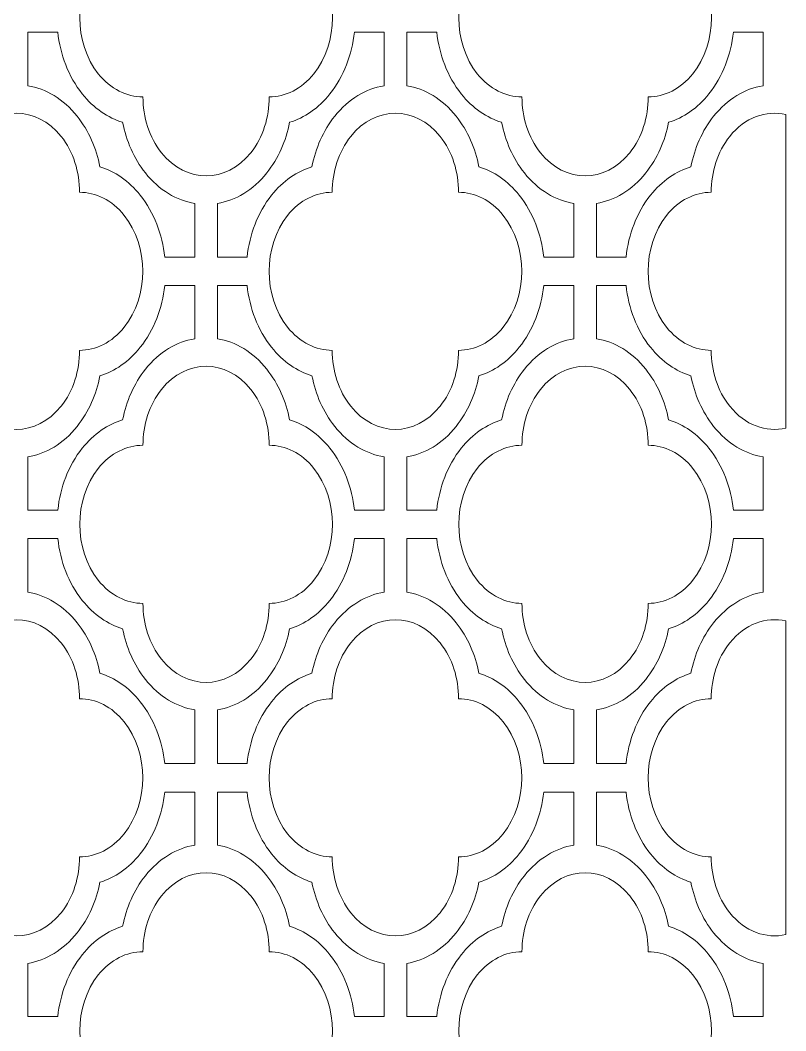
# Model space of a CAD drawing. Header units: centimetres. Extents: x -88 to 88, y -108 to 108.
# Drawn here: x 34.3 to 88.4, y 0 to 71.5 of the extents above; entities that cross this region are included whole.
import ezdxf

# ---------------------------------------------------------------- set-up
doc = ezdxf.new("R2010")
doc.units = ezdxf.units.CM
doc.header["$MEASUREMENT"] = 0
doc.layers.add('layer 1', color=7, linetype='Continuous')

msp = doc.modelspace()

# ---------------------------------------------------------------- linework, layer by layer
at = {"layer": 'layer 1', "color": 242, "lineweight": 9}
for points, knots in [([(51.89187, 66.0693), (51.89138, 64.63864), (51.45541, 63.20817), (50.58397, 62.11687), (50.58397, 62.11687), (48.84009, 59.93302), (46.01164, 59.93304), (44.26776, 62.11687), (44.26776, 62.11687), (43.39633, 63.20817), (42.96034, 64.63862), (42.95985, 66.0693), (42.95985, 66.0693), (41.81742, 66.0699), (40.67513, 66.61587), (39.8037, 67.70716), (39.8037, 67.70716), (38.05982, 69.891), (38.05982, 73.43304), (39.8037, 75.61687), (39.8037, 75.61687), (40.67508, 76.70809), (41.81727, 77.25405), (42.95963, 77.25473), (42.95963, 77.25473), (42.96011, 78.68547), (43.39612, 80.11602), (44.2676, 81.20737), (44.2676, 81.20737), (46.01157, 83.39132), (48.84016, 83.3913), (50.58412, 81.20736), (50.58412, 81.20736), (51.4556, 80.11602), (51.8916, 78.68549), (51.89209, 77.25476), (51.89209, 77.25476), (53.03445, 77.25407), (54.17665, 76.70809), (55.04803, 75.61687), (55.04803, 75.61687), (56.79191, 73.43304), (56.79191, 69.891), (55.04803, 67.70716), (55.04803, 67.70716), (54.17659, 66.61587), (53.03432, 66.0699), (51.89187, 66.0693)], [0, 0, 0, 0, 0.07692308, 0.07692308, 0.07692308, 0.07692308, 0.15384615, 0.15384615, 0.15384615, 0.15384615, 0.23076923, 0.23076923, 0.23076923, 0.23076923, 0.30769231, 0.30769231, 0.30769231, 0.30769231, 0.38461538, 0.38461538, 0.38461538, 0.38461538, 0.46153846, 0.46153846, 0.46153846, 0.46153846, 0.53846154, 0.53846154, 0.53846154, 0.53846154, 0.61538462, 0.61538462, 0.61538462, 0.61538462, 0.69230769, 0.69230769, 0.69230769, 0.69230769, 0.76923077, 0.76923077, 0.76923077, 0.76923077, 0.84615385, 0.84615385, 0.84615385, 0.84615385, 1, 1, 1, 1]), ([(69.75725, 77.25501), (69.75774, 78.68567), (70.19371, 80.11614), (71.06515, 81.20744), (71.06515, 81.20744), (72.80904, 83.39129), (75.63748, 83.39128), (77.38136, 81.20744), (77.38136, 81.20744), (78.25279, 80.11614), (78.68878, 78.68569), (78.68927, 77.25501), (78.68927, 77.25501), (79.83171, 77.25441), (80.97399, 76.70844), (81.84542, 75.61715), (81.84542, 75.61715), (83.5893, 73.43331), (83.5893, 69.89127), (81.84542, 67.70744), (81.84542, 67.70744), (80.97404, 66.61622), (79.83186, 66.07026), (78.68949, 66.06958), (78.68949, 66.06958), (78.68901, 64.63884), (78.25301, 63.20829), (77.38152, 62.11694), (77.38152, 62.11694), (75.63756, 59.93299), (72.80897, 59.93301), (71.065, 62.11695), (71.065, 62.11695), (70.19352, 63.20829), (69.75752, 64.63882), (69.75704, 66.06956), (69.75704, 66.06956), (68.61467, 66.07024), (67.47248, 66.61622), (66.6011, 67.70744), (66.6011, 67.70744), (64.85721, 69.89127), (64.85721, 73.43331), (66.6011, 75.61715), (66.6011, 75.61715), (67.47253, 76.70844), (68.61481, 77.25441), (69.75725, 77.25501)], [0, 0, 0, 0, 0.07692308, 0.07692308, 0.07692308, 0.07692308, 0.15384615, 0.15384615, 0.15384615, 0.15384615, 0.23076923, 0.23076923, 0.23076923, 0.23076923, 0.30769231, 0.30769231, 0.30769231, 0.30769231, 0.38461538, 0.38461538, 0.38461538, 0.38461538, 0.46153846, 0.46153846, 0.46153846, 0.46153846, 0.53846154, 0.53846154, 0.53846154, 0.53846154, 0.61538462, 0.61538462, 0.61538462, 0.61538462, 0.69230769, 0.69230769, 0.69230769, 0.69230769, 0.76923077, 0.76923077, 0.76923077, 0.76923077, 0.84615385, 0.84615385, 0.84615385, 0.84615385, 1, 1, 1, 1]), ([(46.62193, 54.7377), (46.62193, 54.7377), (46.62194, 58.53175), (46.62194, 58.53175), (46.62194, 58.53175), (45.345, 58.74401), (44.11162, 59.46437), (43.13063, 60.69286), (43.13063, 60.69286), (42.31325, 61.71646), (41.77755, 62.95947), (41.52356, 64.27066), (41.52356, 64.27066), (40.47654, 64.58875), (39.48395, 65.25956), (38.66657, 66.28315), (38.66657, 66.28315), (37.68554, 67.51169), (37.11027, 69.05628), (36.9408, 70.65547), (36.9408, 70.65547), (36.9408, 70.65547), (34.81858, 70.65544), (34.81858, 70.65544), (34.81858, 70.65544), (34.81858, 70.65544), (34.81857, 66.86111), (34.81857, 66.86111), (34.81857, 66.86111), (36.09554, 66.64886), (37.3289, 65.92847), (38.30989, 64.69998), (38.30989, 64.69998), (39.12726, 63.67639), (39.66293, 62.43339), (39.91693, 61.12223), (39.91693, 61.12223), (40.96397, 60.80415), (41.95657, 60.13329), (42.77395, 59.10969), (42.77395, 59.10969), (43.75493, 57.88122), (44.33018, 56.33673), (44.49969, 54.73764), (44.49969, 54.73764), (44.49969, 54.73764), (46.62193, 54.7377), (46.62193, 54.7377)], [0, 0, 0, 0, 0.07692308, 0.07692308, 0.07692308, 0.07692308, 0.15384615, 0.15384615, 0.15384615, 0.15384615, 0.23076923, 0.23076923, 0.23076923, 0.23076923, 0.30769231, 0.30769231, 0.30769231, 0.30769231, 0.38461538, 0.38461538, 0.38461538, 0.38461538, 0.46153846, 0.46153846, 0.46153846, 0.46153846, 0.53846154, 0.53846154, 0.53846154, 0.53846154, 0.61538462, 0.61538462, 0.61538462, 0.61538462, 0.69230769, 0.69230769, 0.69230769, 0.69230769, 0.76923077, 0.76923077, 0.76923077, 0.76923077, 0.84615385, 0.84615385, 0.84615385, 0.84615385, 1, 1, 1, 1]), ([(48.22978, 54.7377), (48.22978, 54.7377), (48.22979, 58.53172), (48.22979, 58.53172), (48.22979, 58.53172), (49.50675, 58.74396), (50.7401, 59.46436), (51.72109, 60.69286), (51.72109, 60.69286), (52.53846, 61.71643), (53.07416, 62.95947), (53.32815, 64.27065), (53.32815, 64.27065), (54.37518, 64.58873), (55.36777, 65.25955), (56.18516, 66.28314), (56.18516, 66.28314), (57.16617, 67.51166), (57.74143, 69.05625), (57.91091, 70.65542), (57.91091, 70.65542), (57.91091, 70.65542), (60.00813, 70.65542), (60.00813, 70.65542), (60.00813, 70.65542), (60.00813, 70.65542), (60.00813, 69.62255), (60.00813, 69.62255), (60.00813, 69.62255), (60.00813, 69.62255), (60.00813, 66.86139), (60.00813, 66.86139), (60.00813, 66.86139), (58.73117, 66.64915), (57.49782, 65.92875), (56.51683, 64.70025), (56.51683, 64.70025), (55.69946, 63.67667), (55.16376, 62.43364), (54.90977, 61.12246), (54.90977, 61.12246), (53.86274, 60.80438), (52.87015, 60.13356), (52.05276, 59.10997), (52.05276, 59.10997), (51.07175, 57.88145), (50.49649, 56.33686), (50.32701, 54.73768), (50.32701, 54.73768), (50.32701, 54.73768), (48.22978, 54.7377), (48.22978, 54.7377)], [0, 0, 0, 0, 0.07142857, 0.07142857, 0.07142857, 0.07142857, 0.14285714, 0.14285714, 0.14285714, 0.14285714, 0.21428571, 0.21428571, 0.21428571, 0.21428571, 0.28571429, 0.28571429, 0.28571429, 0.28571429, 0.35714286, 0.35714286, 0.35714286, 0.35714286, 0.42857143, 0.42857143, 0.42857143, 0.42857143, 0.5, 0.5, 0.5, 0.5, 0.57142857, 0.57142857, 0.57142857, 0.57142857, 0.64285714, 0.64285714, 0.64285714, 0.64285714, 0.71428571, 0.71428571, 0.71428571, 0.71428571, 0.78571429, 0.78571429, 0.78571429, 0.78571429, 0.85714286, 0.85714286, 0.85714286, 0.85714286, 1, 1, 1, 1]), ([(73.41934, 54.73768), (73.41934, 54.73768), (73.41935, 58.532), (73.41935, 58.532), (73.41935, 58.532), (72.14238, 58.74425), (70.90902, 59.46464), (69.92803, 60.69313), (69.92803, 60.69313), (69.11066, 61.71671), (68.57499, 62.95972), (68.32099, 64.27088), (68.32099, 64.27088), (67.27395, 64.58896), (66.28135, 65.25982), (65.46397, 66.28342), (65.46397, 66.28342), (64.48299, 67.51189), (63.90774, 69.05638), (63.73823, 70.65547), (63.73823, 70.65547), (63.73823, 70.65547), (61.61598, 70.65544), (61.61598, 70.65544), (61.61598, 70.65544), (61.61598, 70.65544), (61.61598, 69.67482), (61.61598, 69.67482), (61.61598, 69.67482), (61.61598, 69.67482), (61.61598, 66.86136), (61.61598, 66.86136), (61.61598, 66.86136), (62.89292, 66.6491), (64.1263, 65.92873), (65.10729, 64.70025), (65.10729, 64.70025), (65.92467, 63.67665), (66.46037, 62.43364), (66.71436, 61.12245), (66.71436, 61.12245), (67.76138, 60.80436), (68.75397, 60.13354), (69.57135, 59.10996), (69.57135, 59.10996), (70.55238, 57.88142), (71.12765, 56.33683), (71.29712, 54.73764), (71.29712, 54.73764), (71.29712, 54.73764), (73.41934, 54.73768), (73.41934, 54.73768)], [0, 0, 0, 0, 0.07142857, 0.07142857, 0.07142857, 0.07142857, 0.14285714, 0.14285714, 0.14285714, 0.14285714, 0.21428571, 0.21428571, 0.21428571, 0.21428571, 0.28571429, 0.28571429, 0.28571429, 0.28571429, 0.35714286, 0.35714286, 0.35714286, 0.35714286, 0.42857143, 0.42857143, 0.42857143, 0.42857143, 0.5, 0.5, 0.5, 0.5, 0.57142857, 0.57142857, 0.57142857, 0.57142857, 0.64285714, 0.64285714, 0.64285714, 0.64285714, 0.71428571, 0.71428571, 0.71428571, 0.71428571, 0.78571429, 0.78571429, 0.78571429, 0.78571429, 0.85714286, 0.85714286, 0.85714286, 0.85714286, 1, 1, 1, 1]), ([(75.02718, 54.7377), (75.02718, 54.7377), (75.02714, 58.53199), (75.02714, 58.53199), (75.02714, 58.53199), (76.30411, 58.74423), (77.53748, 59.46462), (78.51849, 60.69313), (78.51849, 60.69313), (79.33586, 61.7167), (79.87156, 62.95972), (80.12557, 64.27089), (80.12557, 64.27089), (81.17259, 64.58896), (82.16519, 65.25984), (82.98255, 66.28342), (82.98255, 66.28342), (83.96352, 67.51187), (84.53881, 69.05634), (84.70832, 70.65541), (84.70832, 70.65541), (84.70832, 70.65541), (86.80553, 70.65541), (86.80553, 70.65541), (86.80553, 70.65541), (86.80553, 70.65541), (86.80553, 70.65541), (86.80553, 70.65541), (86.80553, 70.65541), (86.80553, 70.65541), (86.80554, 69.63229), (86.80554, 69.63229), (86.80554, 69.63229), (86.80554, 69.63229), (86.80558, 66.86112), (86.80558, 66.86112), (86.80558, 66.86112), (85.5286, 66.64888), (84.29523, 65.92849), (83.31422, 64.69998), (83.31422, 64.69998), (82.49686, 63.67641), (81.96115, 62.43339), (81.70715, 61.12222), (81.70715, 61.12222), (80.66012, 60.80415), (79.66753, 60.13327), (78.85016, 59.10969), (78.85016, 59.10969), (77.8692, 57.88124), (77.2939, 56.33677), (77.12439, 54.7377), (77.12439, 54.7377), (77.12439, 54.7377), (75.02718, 54.7377), (75.02718, 54.7377)], [0, 0, 0, 0, 0.06666667, 0.06666667, 0.06666667, 0.06666667, 0.13333333, 0.13333333, 0.13333333, 0.13333333, 0.2, 0.2, 0.2, 0.2, 0.26666667, 0.26666667, 0.26666667, 0.26666667, 0.33333333, 0.33333333, 0.33333333, 0.33333333, 0.4, 0.4, 0.4, 0.4, 0.46666667, 0.46666667, 0.46666667, 0.46666667, 0.53333333, 0.53333333, 0.53333333, 0.53333333, 0.6, 0.6, 0.6, 0.6, 0.66666667, 0.66666667, 0.66666667, 0.66666667, 0.73333333, 0.73333333, 0.73333333, 0.73333333, 0.8, 0.8, 0.8, 0.8, 0.86666667, 0.86666667, 0.86666667, 0.86666667, 1, 1, 1, 1]), ([(38.48067, 48.1381), (38.48018, 46.70744), (38.04421, 45.27697), (37.17277, 44.18567), (37.17277, 44.18567), (35.42888, 42.00182), (32.60044, 42.00183), (30.85656, 44.18567), (30.85656, 44.18567), (29.98513, 45.27697), (29.54914, 46.70741), (29.54865, 48.1381), (29.54865, 48.1381), (28.40621, 48.1387), (27.26393, 48.68467), (26.3925, 49.77595), (26.3925, 49.77595), (24.64862, 51.9598), (24.64862, 55.50184), (26.3925, 57.68567), (26.3925, 57.68567), (27.26388, 58.77689), (28.40606, 59.32285), (29.54843, 59.32353), (29.54843, 59.32353), (29.54891, 60.75427), (29.98491, 62.18482), (30.8564, 63.27617), (30.8564, 63.27617), (32.60036, 65.46012), (35.42895, 65.4601), (37.17292, 63.27616), (37.17292, 63.27616), (38.0444, 62.18482), (38.4804, 60.75429), (38.48088, 59.32355), (38.48088, 59.32355), (39.62325, 59.32287), (40.76544, 58.77689), (41.63682, 57.68567), (41.63682, 57.68567), (43.38071, 55.50184), (43.38071, 51.9598), (41.63682, 49.77595), (41.63682, 49.77595), (40.76539, 48.68467), (39.62311, 48.1387), (38.48067, 48.1381)], [0, 0, 0, 0, 0.07692308, 0.07692308, 0.07692308, 0.07692308, 0.15384615, 0.15384615, 0.15384615, 0.15384615, 0.23076923, 0.23076923, 0.23076923, 0.23076923, 0.30769231, 0.30769231, 0.30769231, 0.30769231, 0.38461538, 0.38461538, 0.38461538, 0.38461538, 0.46153846, 0.46153846, 0.46153846, 0.46153846, 0.53846154, 0.53846154, 0.53846154, 0.53846154, 0.61538462, 0.61538462, 0.61538462, 0.61538462, 0.69230769, 0.69230769, 0.69230769, 0.69230769, 0.76923077, 0.76923077, 0.76923077, 0.76923077, 0.84615385, 0.84615385, 0.84615385, 0.84615385, 1, 1, 1, 1]), ([(56.34605, 59.32381), (56.34654, 60.75447), (56.78251, 62.18494), (57.65395, 63.27624), (57.65395, 63.27624), (59.39783, 65.46008), (62.22628, 65.46007), (63.97016, 63.27624), (63.97016, 63.27624), (64.84159, 62.18494), (65.27758, 60.75449), (65.27807, 59.32381), (65.27807, 59.32381), (66.4205, 59.32321), (67.56279, 58.77724), (68.43422, 57.68595), (68.43422, 57.68595), (70.1781, 55.5021), (70.1781, 51.96007), (68.43422, 49.77623), (68.43422, 49.77623), (67.56284, 48.68501), (66.42065, 48.13906), (65.27829, 48.13838), (65.27829, 48.13838), (65.27781, 46.70764), (64.8418, 45.27709), (63.97032, 44.18574), (63.97032, 44.18574), (62.22635, 42.00179), (59.39776, 42.00181), (57.6538, 44.18575), (57.6538, 44.18575), (56.78232, 45.27709), (56.34632, 46.70762), (56.34583, 48.13835), (56.34583, 48.13835), (55.20347, 48.13904), (54.06127, 48.68501), (53.18989, 49.77623), (53.18989, 49.77623), (51.44601, 51.96007), (51.44601, 55.5021), (53.18989, 57.68595), (53.18989, 57.68595), (54.06133, 58.77724), (55.2036, 59.32321), (56.34605, 59.32381)], [0, 0, 0, 0, 0.07692308, 0.07692308, 0.07692308, 0.07692308, 0.15384615, 0.15384615, 0.15384615, 0.15384615, 0.23076923, 0.23076923, 0.23076923, 0.23076923, 0.30769231, 0.30769231, 0.30769231, 0.30769231, 0.38461538, 0.38461538, 0.38461538, 0.38461538, 0.46153846, 0.46153846, 0.46153846, 0.46153846, 0.53846154, 0.53846154, 0.53846154, 0.53846154, 0.61538462, 0.61538462, 0.61538462, 0.61538462, 0.69230769, 0.69230769, 0.69230769, 0.69230769, 0.76923077, 0.76923077, 0.76923077, 0.76923077, 0.84615385, 0.84615385, 0.84615385, 0.84615385, 1, 1, 1, 1]), ([(88.41334, 64.82333), (88.41334, 64.82333), (88.41334, 42.63859), (88.41334, 42.63859), (88.41334, 42.63859), (87.01969, 42.32097), (85.52858, 42.83667), (84.45135, 44.18567), (84.45135, 44.18567), (83.57992, 45.27697), (83.14394, 46.70741), (83.14344, 48.1381), (83.14344, 48.1381), (82.00101, 48.1387), (80.85873, 48.68467), (79.98729, 49.77595), (79.98729, 49.77595), (78.24342, 51.9598), (78.24342, 55.50184), (79.98729, 57.68567), (79.98729, 57.68567), (80.85867, 58.77689), (82.00086, 59.32285), (83.14322, 59.32353), (83.14322, 59.32353), (83.1437, 60.75427), (83.57971, 62.18482), (84.45119, 63.27617), (84.45119, 63.27617), (85.52847, 64.62523), (87.01963, 65.14096), (88.41334, 64.82333)], [0, 0, 0, 0, 0.11111111, 0.11111111, 0.11111111, 0.11111111, 0.22222222, 0.22222222, 0.22222222, 0.22222222, 0.33333333, 0.33333333, 0.33333333, 0.33333333, 0.44444444, 0.44444444, 0.44444444, 0.44444444, 0.55555556, 0.55555556, 0.55555556, 0.55555556, 0.66666667, 0.66666667, 0.66666667, 0.66666667, 0.77777778, 0.77777778, 0.77777778, 0.77777778, 1, 1, 1, 1]), ([(34.81858, 36.83781), (34.81858, 36.83781), (36.94082, 36.8378), (36.94082, 36.8378), (36.94082, 36.8378), (37.11029, 38.43698), (37.68555, 39.98157), (38.66657, 41.21009), (38.66657, 41.21009), (39.48395, 42.23367), (40.47655, 42.9045), (41.52358, 43.22258), (41.52358, 43.22258), (41.77757, 44.53376), (42.31327, 45.77679), (43.13063, 46.80037), (43.13063, 46.80037), (44.11162, 48.02886), (45.34497, 48.74927), (46.62194, 48.96151), (46.62194, 48.96151), (46.62194, 48.96151), (46.62194, 52.72422), (46.62194, 52.72422), (46.62194, 52.72422), (46.62194, 52.72422), (44.4997, 52.72422), (44.4997, 52.72422), (44.4997, 52.72422), (44.33023, 51.12505), (43.75497, 49.58046), (42.77395, 48.35194), (42.77395, 48.35194), (41.95657, 47.32835), (40.96397, 46.65752), (39.91695, 46.33945), (39.91695, 46.33945), (39.66295, 45.02827), (39.12725, 43.78523), (38.30989, 42.76166), (38.30989, 42.76166), (37.3289, 41.53316), (36.09555, 40.81276), (34.81858, 40.60051), (34.81858, 40.60051), (34.81858, 40.60051), (34.81858, 36.83781), (34.81858, 36.83781)], [0, 0, 0, 0, 0.07692308, 0.07692308, 0.07692308, 0.07692308, 0.15384615, 0.15384615, 0.15384615, 0.15384615, 0.23076923, 0.23076923, 0.23076923, 0.23076923, 0.30769231, 0.30769231, 0.30769231, 0.30769231, 0.38461538, 0.38461538, 0.38461538, 0.38461538, 0.46153846, 0.46153846, 0.46153846, 0.46153846, 0.53846154, 0.53846154, 0.53846154, 0.53846154, 0.61538462, 0.61538462, 0.61538462, 0.61538462, 0.69230769, 0.69230769, 0.69230769, 0.69230769, 0.76923077, 0.76923077, 0.76923077, 0.76923077, 0.84615385, 0.84615385, 0.84615385, 0.84615385, 1, 1, 1, 1]), ([(60.00813, 36.83781), (60.00813, 36.83781), (57.91093, 36.83776), (57.91093, 36.83776), (57.91093, 36.83776), (57.74146, 38.43695), (57.16619, 39.98154), (56.18516, 41.21007), (56.18516, 41.21007), (55.36778, 42.23366), (54.37519, 42.90448), (53.32817, 43.22256), (53.32817, 43.22256), (53.07417, 44.53376), (52.53848, 45.77677), (51.72109, 46.80037), (51.72109, 46.80037), (50.7401, 48.02885), (49.50673, 48.74922), (48.22979, 48.96148), (48.22979, 48.96148), (48.22979, 48.96148), (48.22977, 52.72424), (48.22977, 52.72424), (48.22977, 52.72424), (48.22977, 52.72424), (50.32703, 52.72427), (50.32703, 52.72427), (50.32703, 52.72427), (50.49653, 51.12518), (51.07178, 49.58069), (52.05276, 48.35222), (52.05276, 48.35222), (52.87015, 47.32862), (53.86274, 46.65776), (54.90979, 46.33967), (54.90979, 46.33967), (55.16378, 45.02851), (55.69945, 43.78551), (56.51683, 42.76192), (56.51683, 42.76192), (57.49782, 41.53344), (58.73118, 40.81305), (60.00814, 40.60079), (60.00814, 40.60079), (60.00814, 40.60079), (60.00813, 37.87068), (60.00813, 37.87068), (60.00813, 37.87068), (60.00813, 37.87068), (60.00813, 37.87067), (60.00813, 37.87067), (60.00813, 37.87067), (60.00813, 37.87067), (60.00813, 36.83781), (60.00813, 36.83781)], [0, 0, 0, 0, 0.06666667, 0.06666667, 0.06666667, 0.06666667, 0.13333333, 0.13333333, 0.13333333, 0.13333333, 0.2, 0.2, 0.2, 0.2, 0.26666667, 0.26666667, 0.26666667, 0.26666667, 0.33333333, 0.33333333, 0.33333333, 0.33333333, 0.4, 0.4, 0.4, 0.4, 0.46666667, 0.46666667, 0.46666667, 0.46666667, 0.53333333, 0.53333333, 0.53333333, 0.53333333, 0.6, 0.6, 0.6, 0.6, 0.66666667, 0.66666667, 0.66666667, 0.66666667, 0.73333333, 0.73333333, 0.73333333, 0.73333333, 0.8, 0.8, 0.8, 0.8, 0.86666667, 0.86666667, 0.86666667, 0.86666667, 1, 1, 1, 1]), ([(61.61598, 36.83781), (61.61597, 38.09213), (61.61594, 39.34647), (61.61593, 40.60078), (61.61593, 40.60078), (62.89291, 40.81303), (64.12628, 41.53342), (65.10729, 42.76192), (65.10729, 42.76192), (65.92465, 43.7855), (66.46036, 45.02851), (66.71436, 46.33969), (66.71436, 46.33969), (67.76139, 46.65776), (68.75398, 47.32864), (69.57135, 48.35222), (69.57135, 48.35222), (70.55231, 49.58067), (71.12761, 51.12513), (71.29712, 52.72421), (71.29712, 52.72421), (71.29712, 52.72421), (73.41934, 52.72421), (73.41934, 52.72421), (73.41934, 52.72421), (73.41934, 52.72421), (73.41934, 52.72421), (73.41934, 52.72421), (73.41934, 52.72421), (73.41934, 52.72421), (73.41935, 51.73244), (73.41935, 51.73244), (73.41935, 51.73244), (73.41935, 51.73244), (73.41938, 48.96124), (73.41938, 48.96124), (73.41938, 48.96124), (72.14241, 48.749), (70.90904, 48.02861), (69.92803, 46.8001), (69.92803, 46.8001), (69.11067, 45.77652), (68.57496, 44.53351), (68.32096, 43.22234), (68.32096, 43.22234), (67.27393, 42.90427), (66.28133, 42.23338), (65.46397, 41.20981), (65.46397, 41.20981), (64.48301, 39.98136), (63.90771, 38.43689), (63.7382, 36.83781), (63.7382, 36.83781), (63.7382, 36.83781), (61.61598, 36.83781), (61.61598, 36.83781)], [0, 0, 0, 0, 0.06666667, 0.06666667, 0.06666667, 0.06666667, 0.13333333, 0.13333333, 0.13333333, 0.13333333, 0.2, 0.2, 0.2, 0.2, 0.26666667, 0.26666667, 0.26666667, 0.26666667, 0.33333333, 0.33333333, 0.33333333, 0.33333333, 0.4, 0.4, 0.4, 0.4, 0.46666667, 0.46666667, 0.46666667, 0.46666667, 0.53333333, 0.53333333, 0.53333333, 0.53333333, 0.6, 0.6, 0.6, 0.6, 0.66666667, 0.66666667, 0.66666667, 0.66666667, 0.73333333, 0.73333333, 0.73333333, 0.73333333, 0.8, 0.8, 0.8, 0.8, 0.86666667, 0.86666667, 0.86666667, 0.86666667, 1, 1, 1, 1]), ([(86.80553, 36.8378), (86.80553, 36.8378), (84.70829, 36.83776), (84.70829, 36.83776), (84.70829, 36.83776), (84.53879, 38.43685), (83.96353, 39.98133), (82.98255, 41.20981), (82.98255, 41.20981), (82.16517, 42.23341), (81.17258, 42.90427), (80.12553, 43.22235), (80.12553, 43.22235), (79.87154, 44.53351), (79.33587, 45.77651), (78.51849, 46.8001), (78.51849, 46.8001), (77.5375, 48.02859), (76.30414, 48.74898), (75.02717, 48.96123), (75.02717, 48.96123), (75.02717, 48.96123), (75.02718, 51.71228), (75.02718, 51.71228), (75.02718, 51.71228), (75.02718, 51.71228), (75.02718, 52.72423), (75.02718, 52.72423), (75.02718, 52.72423), (75.02718, 52.72423), (77.12439, 52.72427), (77.12439, 52.72427), (77.12439, 52.72427), (77.29386, 51.12508), (77.86913, 49.58049), (78.85016, 48.35195), (78.85016, 48.35195), (79.66754, 47.32836), (80.66013, 46.65755), (81.70715, 46.33946), (81.70715, 46.33946), (81.96114, 45.02827), (82.49684, 43.78526), (83.31422, 42.76166), (83.31422, 42.76166), (84.29521, 41.53317), (85.52859, 40.8128), (86.80553, 40.60055), (86.80553, 40.60055), (86.80553, 40.60055), (86.80553, 37.87815), (86.80553, 37.87815), (86.80553, 37.87815), (86.80553, 37.87815), (86.80553, 37.87068), (86.80553, 37.87068), (86.80553, 37.87068), (86.80553, 37.87068), (86.80553, 36.83781), (86.80553, 36.83781), (86.80553, 36.83781), (86.80553, 36.83781), (86.80553, 36.8378), (86.80553, 36.8378)], [0, 0, 0, 0, 0.05882353, 0.05882353, 0.05882353, 0.05882353, 0.11764706, 0.11764706, 0.11764706, 0.11764706, 0.17647059, 0.17647059, 0.17647059, 0.17647059, 0.23529412, 0.23529412, 0.23529412, 0.23529412, 0.29411765, 0.29411765, 0.29411765, 0.29411765, 0.35294118, 0.35294118, 0.35294118, 0.35294118, 0.41176471, 0.41176471, 0.41176471, 0.41176471, 0.47058824, 0.47058824, 0.47058824, 0.47058824, 0.52941176, 0.52941176, 0.52941176, 0.52941176, 0.58823529, 0.58823529, 0.58823529, 0.58823529, 0.64705882, 0.64705882, 0.64705882, 0.64705882, 0.70588235, 0.70588235, 0.70588235, 0.70588235, 0.76470588, 0.76470588, 0.76470588, 0.76470588, 0.82352941, 0.82352941, 0.82352941, 0.82352941, 0.88235294, 0.88235294, 0.88235294, 0.88235294, 1, 1, 1, 1]), ([(42.95985, 41.42393), (42.96034, 42.85459), (43.39631, 44.28506), (44.26775, 45.37636), (44.26775, 45.37636), (46.01164, 47.5602), (48.84009, 47.56019), (50.58396, 45.37636), (50.58396, 45.37636), (51.4554, 44.28506), (51.89138, 42.85461), (51.89187, 41.42393), (51.89187, 41.42393), (53.03431, 41.42333), (54.17659, 40.87736), (55.04803, 39.78607), (55.04803, 39.78607), (56.7919, 37.60222), (56.7919, 34.06019), (55.04803, 31.87635), (55.04803, 31.87635), (54.17665, 30.78513), (53.03446, 30.23918), (51.8921, 30.23849), (51.8921, 30.23849), (51.89161, 28.80776), (51.45561, 27.37721), (50.58412, 26.28586), (50.58412, 26.28586), (48.84016, 24.10191), (46.01157, 24.10193), (44.2676, 26.28587), (44.2676, 26.28587), (43.39612, 27.37721), (42.96012, 28.80773), (42.95964, 30.23847), (42.95964, 30.23847), (41.81728, 30.23915), (40.67508, 30.78513), (39.8037, 31.87635), (39.8037, 31.87635), (38.05982, 34.06019), (38.05982, 37.60222), (39.8037, 39.78607), (39.8037, 39.78607), (40.67513, 40.87736), (41.81741, 41.42333), (42.95985, 41.42393)], [0, 0, 0, 0, 0.07692308, 0.07692308, 0.07692308, 0.07692308, 0.15384615, 0.15384615, 0.15384615, 0.15384615, 0.23076923, 0.23076923, 0.23076923, 0.23076923, 0.30769231, 0.30769231, 0.30769231, 0.30769231, 0.38461538, 0.38461538, 0.38461538, 0.38461538, 0.46153846, 0.46153846, 0.46153846, 0.46153846, 0.53846154, 0.53846154, 0.53846154, 0.53846154, 0.61538462, 0.61538462, 0.61538462, 0.61538462, 0.69230769, 0.69230769, 0.69230769, 0.69230769, 0.76923077, 0.76923077, 0.76923077, 0.76923077, 0.84615385, 0.84615385, 0.84615385, 0.84615385, 1, 1, 1, 1]), ([(78.68927, 30.23822), (78.68878, 28.80756), (78.25281, 27.37709), (77.38137, 26.28579), (77.38137, 26.28579), (75.63748, 24.10194), (72.80904, 24.10195), (71.06516, 26.28579), (71.06516, 26.28579), (70.19373, 27.37709), (69.75774, 28.80753), (69.75725, 30.23822), (69.75725, 30.23822), (68.61482, 30.23882), (67.47253, 30.78479), (66.6011, 31.87607), (66.6011, 31.87607), (64.85722, 34.05992), (64.85722, 37.60195), (66.6011, 39.78579), (66.6011, 39.78579), (67.47248, 40.87701), (68.61466, 41.42297), (69.75703, 41.42365), (69.75703, 41.42365), (69.75751, 42.85439), (70.19351, 44.28493), (71.065, 45.37629), (71.065, 45.37629), (72.80897, 47.56024), (75.63756, 47.56021), (77.38152, 45.37628), (77.38152, 45.37628), (78.253, 44.28493), (78.689, 42.85441), (78.68949, 41.42367), (78.68949, 41.42367), (79.83185, 41.42299), (80.97404, 40.87701), (81.84542, 39.78579), (81.84542, 39.78579), (83.58931, 37.60195), (83.58931, 34.05992), (81.84542, 31.87607), (81.84542, 31.87607), (80.97399, 30.78479), (79.83172, 30.23882), (78.68927, 30.23822)], [0, 0, 0, 0, 0.07692308, 0.07692308, 0.07692308, 0.07692308, 0.15384615, 0.15384615, 0.15384615, 0.15384615, 0.23076923, 0.23076923, 0.23076923, 0.23076923, 0.30769231, 0.30769231, 0.30769231, 0.30769231, 0.38461538, 0.38461538, 0.38461538, 0.38461538, 0.46153846, 0.46153846, 0.46153846, 0.46153846, 0.53846154, 0.53846154, 0.53846154, 0.53846154, 0.61538462, 0.61538462, 0.61538462, 0.61538462, 0.69230769, 0.69230769, 0.69230769, 0.69230769, 0.76923077, 0.76923077, 0.76923077, 0.76923077, 0.84615385, 0.84615385, 0.84615385, 0.84615385, 1, 1, 1, 1]), ([(46.62195, 18.90661), (46.62195, 18.90661), (46.62194, 19.90816), (46.62194, 19.90816), (46.62194, 19.90816), (46.62194, 19.90816), (46.62194, 19.9174), (46.62194, 19.9174), (46.62194, 19.9174), (46.62194, 19.9174), (46.62195, 22.70091), (46.62195, 22.70091), (46.62195, 22.70091), (45.34498, 22.91317), (44.11162, 23.63356), (43.13063, 24.86204), (43.13063, 24.86204), (42.31326, 25.88563), (41.77759, 27.12863), (41.52359, 28.43979), (41.52359, 28.43979), (40.47655, 28.75788), (39.48395, 29.42874), (38.66657, 30.45234), (38.66657, 30.45234), (37.68559, 31.68081), (37.11034, 33.2253), (36.94084, 34.82439), (36.94084, 34.82439), (36.94084, 34.82439), (34.81858, 34.82434), (34.81858, 34.82434), (34.81858, 34.82434), (34.81858, 34.82434), (34.81858, 31.03028), (34.81858, 31.03028), (34.81858, 31.03028), (36.09552, 30.81802), (37.3289, 30.09765), (38.30989, 28.86917), (38.30989, 28.86917), (39.12727, 27.84557), (39.66297, 26.60255), (39.91696, 25.29136), (39.91696, 25.29136), (40.96398, 24.97328), (41.95658, 24.30246), (42.77395, 23.27887), (42.77395, 23.27887), (43.75499, 22.05033), (44.33025, 20.50574), (44.49972, 18.90656), (44.49972, 18.90656), (44.49972, 18.90656), (46.62195, 18.90661), (46.62195, 18.90661)], [0, 0, 0, 0, 0.06666667, 0.06666667, 0.06666667, 0.06666667, 0.13333333, 0.13333333, 0.13333333, 0.13333333, 0.2, 0.2, 0.2, 0.2, 0.26666667, 0.26666667, 0.26666667, 0.26666667, 0.33333333, 0.33333333, 0.33333333, 0.33333333, 0.4, 0.4, 0.4, 0.4, 0.46666667, 0.46666667, 0.46666667, 0.46666667, 0.53333333, 0.53333333, 0.53333333, 0.53333333, 0.6, 0.6, 0.6, 0.6, 0.66666667, 0.66666667, 0.66666667, 0.66666667, 0.73333333, 0.73333333, 0.73333333, 0.73333333, 0.8, 0.8, 0.8, 0.8, 0.86666667, 0.86666667, 0.86666667, 0.86666667, 1, 1, 1, 1]), ([(48.22979, 18.90661), (48.22979, 18.90661), (48.22978, 19.92828), (48.22978, 19.92828), (48.22978, 19.92828), (48.22978, 19.92828), (48.22978, 19.93893), (48.22978, 19.93893), (48.22978, 19.93893), (48.22978, 19.93893), (48.22974, 22.7009), (48.22974, 22.7009), (48.22974, 22.7009), (49.50672, 22.91315), (50.74009, 23.63354), (51.72109, 24.86204), (51.72109, 24.86204), (52.53846, 25.88562), (53.07417, 27.12863), (53.32817, 28.4398), (53.32817, 28.4398), (54.3752, 28.75788), (55.36779, 29.42876), (56.18516, 30.45234), (56.18516, 30.45234), (57.16612, 31.68079), (57.74141, 33.22525), (57.91093, 34.82433), (57.91093, 34.82433), (57.91093, 34.82433), (60.00813, 34.82433), (60.00813, 34.82433), (60.00813, 34.82433), (60.00813, 34.82433), (60.00814, 34.82433), (60.00814, 34.82433), (60.00814, 34.82433), (60.00814, 34.82433), (60.00814, 34.82433), (60.00814, 34.82433), (60.00814, 34.82433), (60.00814, 34.82433), (60.00814, 33.80121), (60.00814, 33.80121), (60.00814, 33.80121), (60.00814, 33.80121), (60.00818, 31.03004), (60.00818, 31.03004), (60.00818, 31.03004), (58.7312, 30.8178), (57.49783, 30.09741), (56.51683, 28.8689), (56.51683, 28.8689), (55.69946, 27.84532), (55.16375, 26.60231), (54.90975, 25.29114), (54.90975, 25.29114), (53.86272, 24.97306), (52.87013, 24.30218), (52.05276, 23.2786), (52.05276, 23.2786), (51.0718, 22.05015), (50.49651, 20.50569), (50.32699, 18.90661), (50.32699, 18.90661), (50.32699, 18.90661), (48.22979, 18.90661), (48.22979, 18.90661)], [0, 0, 0, 0, 0.05555556, 0.05555556, 0.05555556, 0.05555556, 0.11111111, 0.11111111, 0.11111111, 0.11111111, 0.16666667, 0.16666667, 0.16666667, 0.16666667, 0.22222222, 0.22222222, 0.22222222, 0.22222222, 0.27777778, 0.27777778, 0.27777778, 0.27777778, 0.33333333, 0.33333333, 0.33333333, 0.33333333, 0.38888889, 0.38888889, 0.38888889, 0.38888889, 0.44444444, 0.44444444, 0.44444444, 0.44444444, 0.5, 0.5, 0.5, 0.5, 0.55555556, 0.55555556, 0.55555556, 0.55555556, 0.61111111, 0.61111111, 0.61111111, 0.61111111, 0.66666667, 0.66666667, 0.66666667, 0.66666667, 0.72222222, 0.72222222, 0.72222222, 0.72222222, 0.77777778, 0.77777778, 0.77777778, 0.77777778, 0.83333333, 0.83333333, 0.83333333, 0.83333333, 0.88888889, 0.88888889, 0.88888889, 0.88888889, 1, 1, 1, 1]), ([(73.41934, 18.90661), (73.41934, 18.90661), (73.41934, 19.90816), (73.41934, 19.90816), (73.41934, 19.90816), (73.41934, 19.90816), (73.41934, 19.9174), (73.41934, 19.9174), (73.41934, 19.9174), (73.41934, 19.9174), (73.41934, 22.70067), (73.41934, 22.70067), (73.41934, 22.70067), (72.1424, 22.91292), (70.90902, 23.63329), (69.92803, 24.86177), (69.92803, 24.86177), (69.11065, 25.88537), (68.57495, 27.12839), (68.32096, 28.43958), (68.32096, 28.43958), (67.27394, 28.75767), (66.28134, 29.42848), (65.46397, 30.45207), (65.46397, 30.45207), (64.48293, 31.68061), (63.90767, 33.2252), (63.7382, 34.82439), (63.7382, 34.82439), (63.7382, 34.82439), (61.61598, 34.82435), (61.61598, 34.82435), (61.61598, 34.82435), (61.61598, 34.82435), (61.61598, 33.84374), (61.61598, 33.84374), (61.61598, 33.84374), (61.61598, 33.84374), (61.61597, 31.03003), (61.61597, 31.03003), (61.61597, 31.03003), (62.89294, 30.81777), (64.1263, 30.09738), (65.10729, 28.8689), (65.10729, 28.8689), (65.92466, 27.84531), (66.46033, 26.60231), (66.71433, 25.29115), (66.71433, 25.29115), (67.76137, 24.97306), (68.75397, 24.3022), (69.57135, 23.2786), (69.57135, 23.2786), (70.55233, 22.05013), (71.12758, 20.50564), (71.29708, 18.90656), (71.29708, 18.90656), (71.29708, 18.90656), (73.41934, 18.90661), (73.41934, 18.90661)], [0, 0, 0, 0, 0.0625, 0.0625, 0.0625, 0.0625, 0.125, 0.125, 0.125, 0.125, 0.1875, 0.1875, 0.1875, 0.1875, 0.25, 0.25, 0.25, 0.25, 0.3125, 0.3125, 0.3125, 0.3125, 0.375, 0.375, 0.375, 0.375, 0.4375, 0.4375, 0.4375, 0.4375, 0.5, 0.5, 0.5, 0.5, 0.5625, 0.5625, 0.5625, 0.5625, 0.625, 0.625, 0.625, 0.625, 0.6875, 0.6875, 0.6875, 0.6875, 0.75, 0.75, 0.75, 0.75, 0.8125, 0.8125, 0.8125, 0.8125, 0.875, 0.875, 0.875, 0.875, 1, 1, 1, 1]), ([(75.02717, 18.90661), (75.02717, 18.90661), (75.02718, 19.91855), (75.02718, 19.91855), (75.02718, 19.91855), (75.02718, 19.91855), (75.02718, 19.92787), (75.02718, 19.92787), (75.02718, 19.92787), (75.02718, 19.92787), (75.02718, 22.70063), (75.02718, 22.70063), (75.02718, 22.70063), (76.30415, 22.91288), (77.5375, 23.63328), (78.51849, 24.86177), (78.51849, 24.86177), (79.33586, 25.88535), (79.87155, 27.12839), (80.12555, 28.43957), (80.12555, 28.43957), (81.17258, 28.75764), (82.16517, 29.42847), (82.98255, 30.45206), (82.98255, 30.45206), (83.96357, 31.68057), (84.53883, 33.22516), (84.70831, 34.82434), (84.70831, 34.82434), (84.70831, 34.82434), (86.80553, 34.82434), (86.80553, 34.82434), (86.80553, 34.82434), (86.80553, 34.82434), (86.80553, 31.03031), (86.80553, 31.03031), (86.80553, 31.03031), (85.52857, 30.81807), (84.29521, 30.09766), (83.31422, 28.86917), (83.31422, 28.86917), (82.49686, 27.84559), (81.96116, 26.60255), (81.70717, 25.29137), (81.70717, 25.29137), (80.66014, 24.9733), (79.66755, 24.30247), (78.85016, 23.27888), (78.85016, 23.27888), (77.86915, 22.05037), (77.29389, 20.50578), (77.12441, 18.9066), (77.12441, 18.9066), (77.12441, 18.9066), (75.02717, 18.90661), (75.02717, 18.90661)], [0, 0, 0, 0, 0.06666667, 0.06666667, 0.06666667, 0.06666667, 0.13333333, 0.13333333, 0.13333333, 0.13333333, 0.2, 0.2, 0.2, 0.2, 0.26666667, 0.26666667, 0.26666667, 0.26666667, 0.33333333, 0.33333333, 0.33333333, 0.33333333, 0.4, 0.4, 0.4, 0.4, 0.46666667, 0.46666667, 0.46666667, 0.46666667, 0.53333333, 0.53333333, 0.53333333, 0.53333333, 0.6, 0.6, 0.6, 0.6, 0.66666667, 0.66666667, 0.66666667, 0.66666667, 0.73333333, 0.73333333, 0.73333333, 0.73333333, 0.8, 0.8, 0.8, 0.8, 0.86666667, 0.86666667, 0.86666667, 0.86666667, 1, 1, 1, 1]), ([(29.54865, 23.49273), (29.54914, 24.92339), (29.98511, 26.35386), (30.85655, 27.44515), (30.85655, 27.44515), (32.60044, 29.629), (35.42888, 29.62899), (37.17276, 27.44515), (37.17276, 27.44515), (38.04419, 26.35386), (38.48018, 24.92341), (38.48067, 23.49273), (38.48067, 23.49273), (39.6231, 23.49212), (40.76539, 22.94616), (41.63682, 21.85487), (41.63682, 21.85487), (43.3807, 19.67102), (43.3807, 16.12899), (41.63682, 13.94515), (41.63682, 13.94515), (40.76544, 12.85393), (39.62326, 12.30797), (38.48089, 12.30729), (38.48089, 12.30729), (38.48041, 10.87655), (38.04441, 9.44601), (37.17292, 8.35465), (37.17292, 8.35465), (35.42895, 6.1707), (32.60036, 6.17073), (30.8564, 8.35466), (30.8564, 8.35466), (29.98492, 9.44601), (29.54892, 10.87653), (29.54843, 12.30727), (29.54843, 12.30727), (28.40607, 12.30795), (27.26388, 12.85393), (26.3925, 13.94515), (26.3925, 13.94515), (24.64861, 16.12899), (24.64861, 19.67102), (26.3925, 21.85487), (26.3925, 21.85487), (27.26393, 22.94616), (28.4062, 23.49212), (29.54865, 23.49273)], [0, 0, 0, 0, 0.07692308, 0.07692308, 0.07692308, 0.07692308, 0.15384615, 0.15384615, 0.15384615, 0.15384615, 0.23076923, 0.23076923, 0.23076923, 0.23076923, 0.30769231, 0.30769231, 0.30769231, 0.30769231, 0.38461538, 0.38461538, 0.38461538, 0.38461538, 0.46153846, 0.46153846, 0.46153846, 0.46153846, 0.53846154, 0.53846154, 0.53846154, 0.53846154, 0.61538462, 0.61538462, 0.61538462, 0.61538462, 0.69230769, 0.69230769, 0.69230769, 0.69230769, 0.76923077, 0.76923077, 0.76923077, 0.76923077, 0.84615385, 0.84615385, 0.84615385, 0.84615385, 1, 1, 1, 1]), ([(65.27807, 12.30701), (65.27758, 10.87635), (64.84161, 9.44588), (63.97017, 8.35459), (63.97017, 8.35459), (62.22628, 6.17074), (59.39783, 6.17075), (57.65396, 8.35459), (57.65396, 8.35459), (56.78252, 9.44588), (56.34654, 10.87633), (56.34605, 12.30701), (56.34605, 12.30701), (55.20361, 12.30762), (54.06133, 12.85358), (53.18989, 13.94487), (53.18989, 13.94487), (51.44602, 16.12872), (51.44602, 19.67075), (53.18989, 21.85459), (53.18989, 21.85459), (54.06127, 22.94581), (55.20346, 23.49177), (56.34582, 23.49245), (56.34582, 23.49245), (56.34631, 24.92319), (56.78231, 26.35373), (57.6538, 27.44509), (57.6538, 27.44509), (59.39776, 29.62904), (62.22635, 29.62901), (63.97032, 27.44508), (63.97032, 27.44508), (64.8418, 26.35373), (65.2778, 24.92321), (65.27828, 23.49247), (65.27828, 23.49247), (66.42064, 23.49179), (67.56284, 22.94581), (68.43422, 21.85459), (68.43422, 21.85459), (70.1781, 19.67075), (70.1781, 16.12872), (68.43422, 13.94487), (68.43422, 13.94487), (67.56279, 12.85358), (66.42051, 12.30762), (65.27807, 12.30701)], [0, 0, 0, 0, 0.07692308, 0.07692308, 0.07692308, 0.07692308, 0.15384615, 0.15384615, 0.15384615, 0.15384615, 0.23076923, 0.23076923, 0.23076923, 0.23076923, 0.30769231, 0.30769231, 0.30769231, 0.30769231, 0.38461538, 0.38461538, 0.38461538, 0.38461538, 0.46153846, 0.46153846, 0.46153846, 0.46153846, 0.53846154, 0.53846154, 0.53846154, 0.53846154, 0.61538462, 0.61538462, 0.61538462, 0.61538462, 0.69230769, 0.69230769, 0.69230769, 0.69230769, 0.76923077, 0.76923077, 0.76923077, 0.76923077, 0.84615385, 0.84615385, 0.84615385, 0.84615385, 1, 1, 1, 1]), ([(88.41334, 28.99224), (88.41334, 28.99224), (88.41334, 6.8075), (88.41334, 6.8075), (88.41334, 6.8075), (87.01962, 6.48989), (85.52847, 7.00561), (84.45119, 8.35466), (84.45119, 8.35466), (83.57972, 9.44601), (83.14371, 10.87653), (83.14323, 12.30727), (83.14323, 12.30727), (82.00087, 12.30795), (80.85867, 12.85393), (79.98729, 13.94515), (79.98729, 13.94515), (78.24341, 16.12899), (78.24341, 19.67102), (79.98729, 21.85487), (79.98729, 21.85487), (80.85873, 22.94616), (82.001, 23.49212), (83.14344, 23.49273), (83.14344, 23.49273), (83.14394, 24.92339), (83.5799, 26.35386), (84.45135, 27.44515), (84.45135, 27.44515), (85.52858, 28.79417), (87.01969, 29.30986), (88.41334, 28.99224)], [0, 0, 0, 0, 0.11111111, 0.11111111, 0.11111111, 0.11111111, 0.22222222, 0.22222222, 0.22222222, 0.22222222, 0.33333333, 0.33333333, 0.33333333, 0.33333333, 0.44444444, 0.44444444, 0.44444444, 0.44444444, 0.55555556, 0.55555556, 0.55555556, 0.55555556, 0.66666667, 0.66666667, 0.66666667, 0.66666667, 0.77777778, 0.77777778, 0.77777778, 0.77777778, 1, 1, 1, 1]), ([(46.62195, 16.89313), (46.62195, 16.89313), (46.62194, 16.89313), (46.62194, 16.89313), (46.62194, 16.89313), (46.62194, 16.89313), (44.49972, 16.89313), (44.49972, 16.89313), (44.49972, 16.89313), (44.33021, 15.29405), (43.75491, 13.74959), (42.77395, 12.52114), (42.77395, 12.52114), (41.95659, 11.49756), (40.96399, 10.82668), (39.91696, 10.5086), (39.91696, 10.5086), (39.66296, 9.19743), (39.12725, 7.95442), (38.30989, 6.93084), (38.30989, 6.93084), (37.32888, 5.70233), (36.09551, 4.98194), (34.81854, 4.7697), (34.81854, 4.7697), (34.81854, 4.7697), (34.81857, 2.00427), (34.81857, 2.00427), (34.81857, 2.00427), (34.81857, 2.00427), (34.81857, 1.9971), (34.81857, 1.9971), (34.81857, 1.9971), (34.81857, 1.9971), (34.81858, 1.00673), (34.81858, 1.00673), (34.81858, 1.00673), (34.81858, 1.00673), (36.9408, 1.00673), (36.9408, 1.00673), (36.9408, 1.00673), (37.11031, 2.60581), (37.68561, 4.15027), (38.66657, 5.37872), (38.66657, 5.37872), (39.48394, 6.4023), (40.47653, 7.07318), (41.52356, 7.39126), (41.52356, 7.39126), (41.77756, 8.70243), (42.31327, 9.94544), (43.13063, 10.96902), (43.13063, 10.96902), (44.11164, 12.19752), (45.34501, 12.91792), (46.62199, 13.13016), (46.62199, 13.13016), (46.62199, 13.13016), (46.62194, 16.88187), (46.62194, 16.88187), (46.62194, 16.88187), (46.62194, 16.88187), (46.62194, 16.89312), (46.62194, 16.89312), (46.62194, 16.89312), (46.62194, 16.89312), (46.62194, 16.89313), (46.62194, 16.89313), (46.62194, 16.89313), (46.62194, 16.89313), (46.62194, 16.89314), (46.62194, 16.89314)], [0, 0, 0, 0, 0.05263158, 0.05263158, 0.05263158, 0.05263158, 0.10526316, 0.10526316, 0.10526316, 0.10526316, 0.15789474, 0.15789474, 0.15789474, 0.15789474, 0.21052632, 0.21052632, 0.21052632, 0.21052632, 0.26315789, 0.26315789, 0.26315789, 0.26315789, 0.31578947, 0.31578947, 0.31578947, 0.31578947, 0.36842105, 0.36842105, 0.36842105, 0.36842105, 0.42105263, 0.42105263, 0.42105263, 0.42105263, 0.47368421, 0.47368421, 0.47368421, 0.47368421, 0.52631579, 0.52631579, 0.52631579, 0.52631579, 0.57894737, 0.57894737, 0.57894737, 0.57894737, 0.63157895, 0.63157895, 0.63157895, 0.63157895, 0.68421053, 0.68421053, 0.68421053, 0.68421053, 0.73684211, 0.73684211, 0.73684211, 0.73684211, 0.78947368, 0.78947368, 0.78947368, 0.78947368, 0.84210526, 0.84210526, 0.84210526, 0.84210526, 0.89473684, 0.89473684, 0.89473684, 0.89473684, 1, 1, 1, 1]), ([(60.00813, 1.00672), (60.00813, 1.00672), (57.91089, 1.00668), (57.91089, 1.00668), (57.91089, 1.00668), (57.74139, 2.60576), (57.16614, 4.15025), (56.18516, 5.37872), (56.18516, 5.37872), (55.36777, 6.40232), (54.37518, 7.07318), (53.32813, 7.39127), (53.32813, 7.39127), (53.07414, 8.70243), (52.53847, 9.94543), (51.72109, 10.96902), (51.72109, 10.96902), (50.7401, 12.1975), (49.50674, 12.91789), (48.22978, 13.13015), (48.22978, 13.13015), (48.22978, 13.13015), (48.22979, 15.88119), (48.22979, 15.88119), (48.22979, 15.88119), (48.22979, 15.88119), (48.22979, 16.89315), (48.22979, 16.89315), (48.22979, 16.89315), (48.22979, 16.89315), (50.32699, 16.89318), (50.32699, 16.89318), (50.32699, 16.89318), (50.49646, 15.294), (51.07173, 13.74941), (52.05276, 12.52087), (52.05276, 12.52087), (52.87014, 11.49728), (53.86273, 10.82646), (54.90975, 10.50838), (54.90975, 10.50838), (55.16375, 9.19719), (55.69944, 7.95417), (56.51683, 6.93057), (56.51683, 6.93057), (57.49782, 5.70209), (58.73119, 4.98172), (60.00813, 4.76946), (60.00813, 4.76946), (60.00813, 4.76946), (60.00813, 1.00672), (60.00813, 1.00672)], [0, 0, 0, 0, 0.07142857, 0.07142857, 0.07142857, 0.07142857, 0.14285714, 0.14285714, 0.14285714, 0.14285714, 0.21428571, 0.21428571, 0.21428571, 0.21428571, 0.28571429, 0.28571429, 0.28571429, 0.28571429, 0.35714286, 0.35714286, 0.35714286, 0.35714286, 0.42857143, 0.42857143, 0.42857143, 0.42857143, 0.5, 0.5, 0.5, 0.5, 0.57142857, 0.57142857, 0.57142857, 0.57142857, 0.64285714, 0.64285714, 0.64285714, 0.64285714, 0.71428571, 0.71428571, 0.71428571, 0.71428571, 0.78571429, 0.78571429, 0.78571429, 0.78571429, 0.85714286, 0.85714286, 0.85714286, 0.85714286, 1, 1, 1, 1]), ([(61.61598, 1.00673), (61.61598, 1.00673), (63.73822, 1.00672), (63.73822, 1.00672), (63.73822, 1.00672), (63.90769, 2.6059), (64.48295, 4.15049), (65.46397, 5.379), (65.46397, 5.379), (66.28135, 6.40259), (67.27395, 7.07342), (68.32097, 7.39149), (68.32097, 7.39149), (68.57497, 8.70267), (69.11067, 9.94571), (69.92803, 10.96929), (69.92803, 10.96929), (70.90902, 12.19778), (72.14237, 12.91818), (73.41934, 13.13043), (73.41934, 13.13043), (73.41934, 13.13043), (73.41934, 16.89314), (73.41934, 16.89314), (73.41934, 16.89314), (73.41934, 16.89314), (71.2971, 16.89314), (71.2971, 16.89314), (71.2971, 16.89314), (71.12763, 15.29396), (70.55237, 13.74937), (69.57135, 12.52086), (69.57135, 12.52086), (68.75397, 11.49727), (67.76137, 10.82644), (66.71434, 10.50837), (66.71434, 10.50837), (66.46035, 9.19719), (65.92465, 7.95415), (65.10729, 6.93057), (65.10729, 6.93057), (64.1263, 5.70208), (62.89295, 4.98167), (61.61598, 4.76943), (61.61598, 4.76943), (61.61598, 4.76943), (61.61598, 1.00673), (61.61598, 1.00673)], [0, 0, 0, 0, 0.07692308, 0.07692308, 0.07692308, 0.07692308, 0.15384615, 0.15384615, 0.15384615, 0.15384615, 0.23076923, 0.23076923, 0.23076923, 0.23076923, 0.30769231, 0.30769231, 0.30769231, 0.30769231, 0.38461538, 0.38461538, 0.38461538, 0.38461538, 0.46153846, 0.46153846, 0.46153846, 0.46153846, 0.53846154, 0.53846154, 0.53846154, 0.53846154, 0.61538462, 0.61538462, 0.61538462, 0.61538462, 0.69230769, 0.69230769, 0.69230769, 0.69230769, 0.76923077, 0.76923077, 0.76923077, 0.76923077, 0.84615385, 0.84615385, 0.84615385, 0.84615385, 1, 1, 1, 1]), ([(86.80553, 1.00672), (86.80553, 1.00672), (84.70832, 1.00668), (84.70832, 1.00668), (84.70832, 1.00668), (84.53886, 2.60586), (83.96359, 4.15045), (82.98255, 5.37899), (82.98255, 5.37899), (82.16518, 6.40258), (81.17259, 7.0734), (80.12557, 7.39148), (80.12557, 7.39148), (79.87157, 8.70267), (79.33587, 9.94569), (78.51849, 10.96929), (78.51849, 10.96929), (77.5375, 12.19777), (76.30412, 12.91814), (75.02718, 13.13039), (75.02718, 13.13039), (75.02718, 13.13039), (75.02717, 16.89315), (75.02717, 16.89315), (75.02717, 16.89315), (75.02717, 16.89315), (77.12443, 16.89318), (77.12443, 16.89318), (77.12443, 16.89318), (77.29393, 15.2941), (77.86918, 13.74961), (78.85016, 12.52114), (78.85016, 12.52114), (79.66755, 11.49754), (80.66014, 10.82668), (81.70718, 10.50859), (81.70718, 10.50859), (81.96118, 9.19743), (82.49685, 7.95443), (83.31422, 6.93084), (83.31422, 6.93084), (84.29521, 5.70236), (85.52857, 4.98197), (86.80554, 4.76971), (86.80554, 4.76971), (86.80554, 4.76971), (86.80553, 2.03959), (86.80553, 2.03959), (86.80553, 2.03959), (86.80553, 2.03959), (86.80553, 2.03958), (86.80553, 2.03958), (86.80553, 2.03958), (86.80553, 2.03958), (86.80553, 1.00672), (86.80553, 1.00672)], [0, 0, 0, 0, 0.06666667, 0.06666667, 0.06666667, 0.06666667, 0.13333333, 0.13333333, 0.13333333, 0.13333333, 0.2, 0.2, 0.2, 0.2, 0.26666667, 0.26666667, 0.26666667, 0.26666667, 0.33333333, 0.33333333, 0.33333333, 0.33333333, 0.4, 0.4, 0.4, 0.4, 0.46666667, 0.46666667, 0.46666667, 0.46666667, 0.53333333, 0.53333333, 0.53333333, 0.53333333, 0.6, 0.6, 0.6, 0.6, 0.66666667, 0.66666667, 0.66666667, 0.66666667, 0.73333333, 0.73333333, 0.73333333, 0.73333333, 0.8, 0.8, 0.8, 0.8, 0.86666667, 0.86666667, 0.86666667, 0.86666667, 1, 1, 1, 1]), ([(51.89187, -5.59287), (51.89138, -7.02353), (51.45541, -8.454), (50.58397, -9.54529), (50.58397, -9.54529), (48.84009, -11.72914), (46.01164, -11.72913), (44.26776, -9.54529), (44.26776, -9.54529), (43.39633, -8.454), (42.96034, -7.02355), (42.95985, -5.59287), (42.95985, -5.59287), (41.81742, -5.59226), (40.67513, -5.0463), (39.8037, -3.95501), (39.8037, -3.95501), (38.05982, -1.77116), (38.05982, 1.77087), (39.8037, 3.95471), (39.8037, 3.95471), (40.67508, 5.04593), (41.81727, 5.59188), (42.95963, 5.59257), (42.95963, 5.59257), (42.96011, 7.0233), (43.39612, 8.45385), (44.2676, 9.54521), (44.2676, 9.54521), (46.01157, 11.72915), (48.84016, 11.72913), (50.58412, 9.54519), (50.58412, 9.54519), (51.4556, 8.45385), (51.8916, 7.02333), (51.89209, 5.59259), (51.89209, 5.59259), (53.03445, 5.59191), (54.17665, 5.04593), (55.04803, 3.95471), (55.04803, 3.95471), (56.79191, 1.77087), (56.79191, -1.77116), (55.04803, -3.95501), (55.04803, -3.95501), (54.17659, -5.0463), (53.03432, -5.59226), (51.89187, -5.59287)], [0, 0, 0, 0, 0.07692308, 0.07692308, 0.07692308, 0.07692308, 0.15384615, 0.15384615, 0.15384615, 0.15384615, 0.23076923, 0.23076923, 0.23076923, 0.23076923, 0.30769231, 0.30769231, 0.30769231, 0.30769231, 0.38461538, 0.38461538, 0.38461538, 0.38461538, 0.46153846, 0.46153846, 0.46153846, 0.46153846, 0.53846154, 0.53846154, 0.53846154, 0.53846154, 0.61538462, 0.61538462, 0.61538462, 0.61538462, 0.69230769, 0.69230769, 0.69230769, 0.69230769, 0.76923077, 0.76923077, 0.76923077, 0.76923077, 0.84615385, 0.84615385, 0.84615385, 0.84615385, 1, 1, 1, 1]), ([(69.75725, 5.59285), (69.75774, 7.02351), (70.19371, 8.45397), (71.06515, 9.54527), (71.06515, 9.54527), (72.80904, 11.72912), (75.63748, 11.72911), (77.38136, 9.54527), (77.38136, 9.54527), (78.25279, 8.45397), (78.68878, 7.02353), (78.68927, 5.59285), (78.68927, 5.59285), (79.83171, 5.59224), (80.97399, 5.04627), (81.84542, 3.95499), (81.84542, 3.95499), (83.5893, 1.77114), (83.5893, -1.77089), (81.84542, -3.95473), (81.84542, -3.95473), (80.97404, -5.04595), (79.83186, -5.59191), (78.68949, -5.59259), (78.68949, -5.59259), (78.68901, -7.02333), (78.25301, -8.45387), (77.38152, -9.54523), (77.38152, -9.54523), (75.63756, -11.72918), (72.80897, -11.72915), (71.065, -9.54522), (71.065, -9.54522), (70.19352, -8.45387), (69.75752, -7.02335), (69.75704, -5.59261), (69.75704, -5.59261), (68.61467, -5.59193), (67.47248, -5.04595), (66.6011, -3.95473), (66.6011, -3.95473), (64.85721, -1.77089), (64.85721, 1.77114), (66.6011, 3.95499), (66.6011, 3.95499), (67.47253, 5.04627), (68.61481, 5.59224), (69.75725, 5.59285)], [0, 0, 0, 0, 0.07692308, 0.07692308, 0.07692308, 0.07692308, 0.15384615, 0.15384615, 0.15384615, 0.15384615, 0.23076923, 0.23076923, 0.23076923, 0.23076923, 0.30769231, 0.30769231, 0.30769231, 0.30769231, 0.38461538, 0.38461538, 0.38461538, 0.38461538, 0.46153846, 0.46153846, 0.46153846, 0.46153846, 0.53846154, 0.53846154, 0.53846154, 0.53846154, 0.61538462, 0.61538462, 0.61538462, 0.61538462, 0.69230769, 0.69230769, 0.69230769, 0.69230769, 0.76923077, 0.76923077, 0.76923077, 0.76923077, 0.84615385, 0.84615385, 0.84615385, 0.84615385, 1, 1, 1, 1])]:
    msp.add_open_spline(points, degree=3, knots=knots, dxfattribs=at)

doc.saveas('drawing.dxf')
